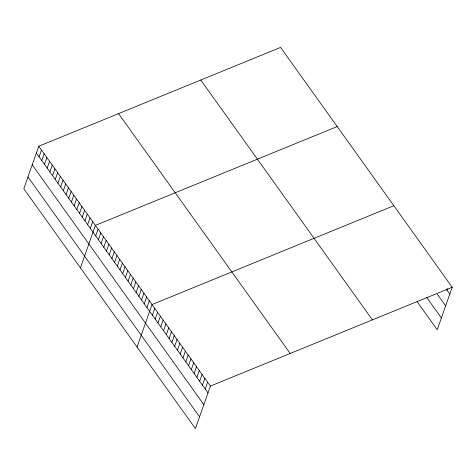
<?xml version="1.0" encoding="UTF-8"?>
<svg xmlns="http://www.w3.org/2000/svg" width="476" height="476" viewBox="0 0 476 476"><rect width="100%" height="100%" fill="white"/><g stroke="black" fill="none" stroke-linecap="round" stroke-linejoin="round"><path stroke-width="0.71" d="M38.764 146.239L23.8 188.74L195.428 428.59L210.392 386.09L452.2 287.26L280.572 47.41L38.764 146.239L210.392 386.09M39.074 156.8L41.466 150.005M41.769 160.573L44.161 153.772M44.464 164.339L46.856 157.544M47.16 168.105L49.558 161.31M49.861 171.878L52.253 165.083M52.556 175.644L54.948 168.849M55.252 179.416L57.644 172.621M57.947 183.183L60.345 176.388M60.648 186.955L63.04 180.16M63.344 190.721L65.736 183.926M66.039 194.494L68.431 187.699M68.74 198.26L71.132 191.465M71.436 202.032L73.828 195.237M74.131 205.799L76.523 199.004M76.826 209.571L79.224 202.77M79.528 213.337L81.92 206.542M82.223 217.104L84.615 210.309M84.918 220.876L87.31 214.081M87.614 224.642L90.012 217.847M90.315 228.415L92.707 221.62M80.438 267.887L95.402 225.386L337.21 126.562M95.706 235.953L98.098 229.158M98.407 239.72L100.799 232.925M101.102 243.492L103.494 236.697M103.798 247.258L106.19 240.463M106.493 251.03L108.891 244.236M109.194 254.797L111.586 248.002M111.89 258.569L114.282 251.768M114.585 262.335L116.977 255.541M117.28 266.102L119.678 259.307M119.982 269.874L122.374 263.079M122.677 273.64L125.069 266.846M125.372 277.413L127.764 270.618M128.074 281.179L130.466 274.384M130.769 284.951L133.161 278.157M133.464 288.718L135.856 281.923M136.16 292.49L138.558 285.695M138.861 296.256L141.253 289.462M141.556 300.029L143.948 293.234M144.252 303.795L146.644 297M146.947 307.567L149.345 300.767M137.07 347.04L152.04 304.539L393.848 205.715M152.427 315.219L154.819 308.424M155.206 319.098L157.598 312.304M157.984 322.984L160.376 316.189M160.763 326.869L163.155 320.074M163.542 330.749L165.934 323.954M166.32 334.634L168.712 327.839M169.099 338.519L171.491 331.718M171.878 342.399L174.27 335.604M174.656 346.284L177.048 339.489M177.435 350.169L179.827 343.369M180.214 354.049L182.605 347.254M182.992 357.934L185.384 351.139M185.771 361.82L188.163 355.019M188.55 365.699L190.941 358.904M191.328 369.584L193.72 362.789M194.107 373.464L196.499 366.669M196.885 377.349L199.277 370.554M199.664 381.234L202.056 374.439M202.443 385.114L204.835 378.319M205.221 388.999L207.613 382.204M447.029 290.176L447.505 288.813M452.2 287.26L437.236 329.761L416.988 301.469M446.232 289.063L449.808 294.055M437.319 294.192L445.655 305.842M426.692 297.452L441.383 317.98M200.777 80.022L372.405 319.872M118.566 113.621L290.187 353.478M36.372 153.034L208 392.884M32.225 164.815L203.853 404.665M27.947 176.953L199.575 416.803"/></g></svg>
